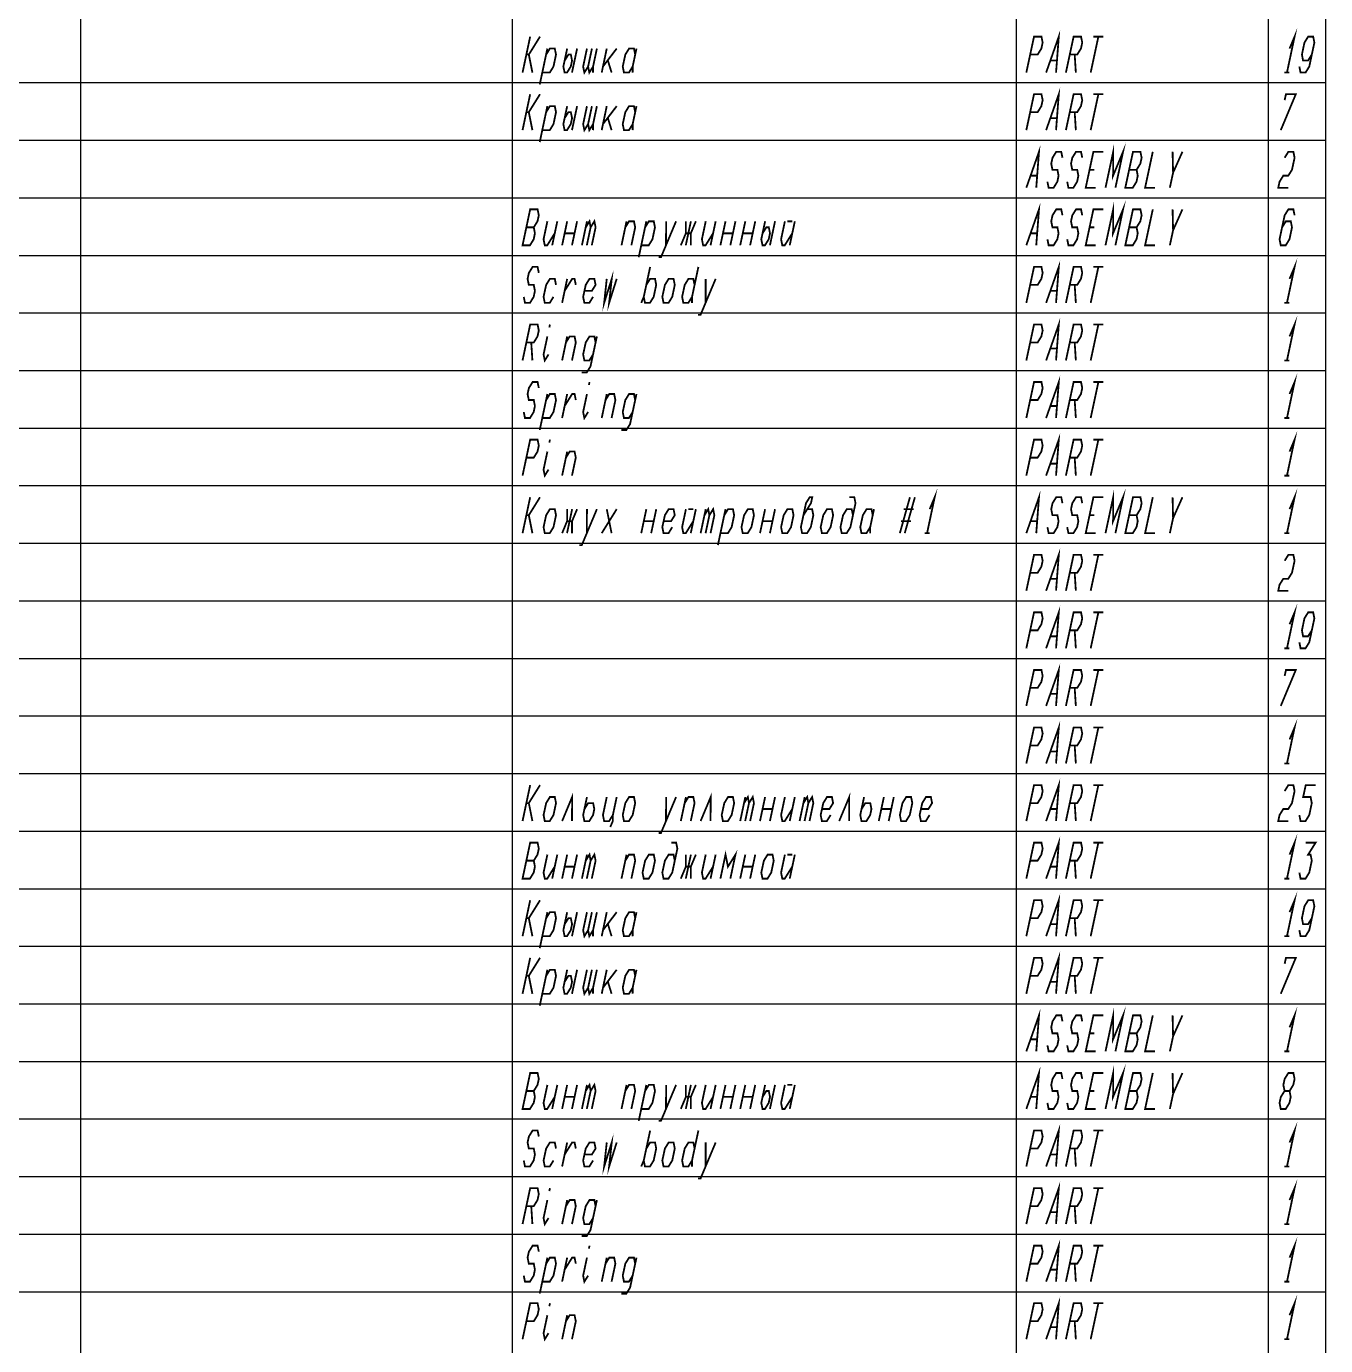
# Model space of a CAD drawing. Header units: millimetres. Extents: x -156 to 206, y -956 to 292.
# Drawn here: x 24.5 to 205, y -195.4 to -12.1 of the extents above; entities that cross this region are included whole.
import ezdxf

# ---------------------------------------------------------------- set-up
doc = ezdxf.new("R2010")
doc.units = ezdxf.units.MM
doc.header["$LTSCALE"] = 19.36
doc.layers.get('0').update_dxf_attribs({"linetype": 'CONTINUOUS'})

msp = doc.modelspace()

# ---------------------------------------------------------------- linework, layer by layer
at = {"color": 7, "linetype": 'CONTINUOUS'}
for p, q in [((92, 292), (92, -956)), ((162, 292), (162, -956)), ((197, 292), (197, -956)), ((205, 292), (205, -956)), ((32, 268), (32, -956)), ((205, -20), (-156, -20)), ((205, -28), (-156, -28)), ((205, -36), (-156, -36)), ((205, -44), (-156, -44)), ((205, -52), (-156, -52)), ((205, -60), (-156, -60)), ((205, -68), (-156, -68)), ((205, -76), (-156, -76)), ((205, -84), (-156, -84)), ((205, -92), (-156, -92)), ((205, -100), (-156, -100)), ((205, -108), (-156, -108)), ((205, -116), (-156, -116)), ((205, -124), (-156, -124)), ((205, -132), (-156, -132)), ((205, -140), (-156, -140)), ((205, -148), (-156, -148)), ((205, -156), (-156, -156)), ((205, -164), (-156, -164)), ((205, -172), (-156, -172)), ((205, -180), (-156, -180)), ((205, -188), (-156, -188))]:
    msp.add_line(p, q, dxfattribs=at)
at = {"color": 2, "linetype": 'CONTINUOUS', "const_width": 0.25}
for points in [[(166.17, -18.56), (167.93, -13.56), (167.55, -18.56)], [(199.99, -15.22), (200.69, -13.56), (199.63, -18.56)], [(93.43, -18.56), (94.49, -13.56)], [(93.96, -16.06), (94.3, -16.06), (95.86, -13.56)], [(163.42, -18.56), (164.49, -13.56), (165.52, -13.56), (165.69, -14.39), (165.51, -15.22), (164.99, -16.06), (163.96, -16.06)], [(168.92, -18.56), (169.99, -13.56), (171.02, -13.56), (171.19, -14.39), (171.01, -15.22), (170.49, -16.06), (169.46, -16.06)], [(173.43, -13.56), (172.36, -18.56)], [(172.74, -13.56), (174.11, -13.56)], [(201.35, -17.72), (201.52, -18.56), (202.21, -18.56), (202.73, -17.72), (203.44, -14.39), (203.27, -13.56), (202.58, -13.56), (202.06, -14.39), (201.71, -16.06), (201.87, -16.89), (202.56, -16.89), (203.08, -16.06)], [(94.8, -18.56), (94.3, -16.06)], [(95.82, -20.22), (96.88, -15.22)], [(96.18, -18.56), (97.21, -18.56), (97.73, -17.72), (98.08, -16.06), (97.91, -15.22), (97.23, -15.22), (96.71, -16.06)], [(99.63, -15.22), (99.1, -17.72), (99.27, -18.56), (99.61, -18.56), (100.13, -17.72), (100.31, -16.89), (100.14, -16.06), (99.8, -16.06), (99.28, -16.89)], [(101.01, -15.22), (100.3, -18.56)], [(102.38, -15.22), (101.85, -17.72), (102.02, -18.56), (102.54, -17.72), (102.71, -18.56), (103.23, -17.72), (103.76, -15.22)], [(103.07, -15.22), (102.54, -17.72)], [(105.13, -15.22), (104.43, -18.56)], [(104.6, -17.72), (106.51, -15.22)], [(109.08, -16.06), (108.91, -15.22), (108.23, -15.22), (107.71, -16.06), (107.35, -17.72), (107.52, -18.56), (108.21, -18.56), (108.73, -17.72)], [(109.26, -15.22), (108.73, -17.72), (108.72, -18.56)], [(170.14, -16.06), (170.3, -18.56)], [(103.23, -17.72), (103.22, -18.56)], [(105.29, -16.89), (105.8, -18.56)], [(166.87, -16.89), (167.56, -16.89)], [(199.28, -18.56), (199.97, -18.56)], [(93.43, -26.56), (94.49, -21.56)], [(93.96, -24.06), (94.3, -24.06), (95.86, -21.56)], [(163.42, -26.56), (164.49, -21.56), (165.52, -21.56), (165.69, -22.39), (165.51, -23.22), (164.99, -24.06), (163.96, -24.06)], [(166.17, -26.56), (167.93, -21.56), (167.55, -26.56)], [(168.92, -26.56), (169.99, -21.56), (171.02, -21.56), (171.19, -22.39), (171.01, -23.22), (170.49, -24.06), (169.46, -24.06)], [(173.43, -21.56), (172.36, -26.56)], [(172.74, -21.56), (174.11, -21.56)], [(198.77, -26.56), (200.86, -21.56), (199.49, -21.56), (199.31, -22.39)], [(95.82, -28.22), (96.88, -23.22)], [(96.18, -26.56), (97.21, -26.56), (97.73, -25.72), (98.08, -24.06), (97.91, -23.22), (97.23, -23.22), (96.71, -24.06)], [(99.63, -23.22), (99.1, -25.72), (99.27, -26.56), (99.61, -26.56), (100.13, -25.72), (100.31, -24.89), (100.14, -24.06), (99.8, -24.06), (99.28, -24.89)], [(101.01, -23.22), (100.3, -26.56)], [(102.38, -23.22), (101.85, -25.72), (102.02, -26.56), (102.54, -25.72), (102.71, -26.56), (103.23, -25.72), (103.76, -23.22)], [(103.07, -23.22), (102.54, -25.72)], [(105.13, -23.22), (104.43, -26.56)], [(104.6, -25.72), (106.51, -23.22)], [(109.08, -24.06), (108.91, -23.22), (108.23, -23.22), (107.71, -24.06), (107.35, -25.72), (107.52, -26.56), (108.21, -26.56), (108.73, -25.72)], [(109.26, -23.22), (108.73, -25.72), (108.72, -26.56)], [(94.8, -26.56), (94.3, -24.06)], [(103.23, -25.72), (103.22, -26.56)], [(105.29, -24.89), (105.8, -26.56)], [(166.87, -24.89), (167.56, -24.89)], [(170.14, -24.06), (170.3, -26.56)], [(163.42, -34.56), (165.18, -29.56), (164.8, -34.56)], [(174.42, -34.56), (175.49, -29.56), (175.47, -32.89), (176.86, -29.56), (175.8, -34.56)], [(166.35, -33.72), (166.52, -34.56), (167.21, -34.56), (167.73, -33.72), (167.9, -32.89), (167.74, -32.06), (167.05, -32.06), (166.88, -31.22), (167.06, -30.39), (167.58, -29.56), (168.27, -29.56), (168.44, -30.39)], [(169.1, -33.72), (169.27, -34.56), (169.96, -34.56), (170.48, -33.72), (170.65, -32.89), (170.49, -32.06), (169.8, -32.06), (169.63, -31.22), (169.81, -30.39), (170.33, -29.56), (171.02, -29.56), (171.19, -30.39)], [(174.11, -29.56), (172.74, -29.56), (171.67, -34.56), (173.05, -34.56)], [(177.17, -34.56), (178.21, -34.56), (178.73, -33.72), (178.9, -32.89), (178.74, -32.06), (179.26, -31.22), (179.44, -30.39), (179.27, -29.56), (178.24, -29.56), (177.17, -34.56)], [(180.99, -29.56), (179.92, -34.56), (181.3, -34.56)], [(183.74, -29.56), (183.81, -32.47), (185.11, -29.56)], [(199.31, -30.39), (199.83, -29.56), (200.52, -29.56), (200.69, -30.39), (200.33, -32.06), (199.81, -32.89), (199.12, -32.89), (198.6, -33.72), (198.42, -34.56), (199.8, -34.56)], [(164.12, -32.89), (164.81, -32.89)], [(172.21, -32.06), (172.89, -32.06)], [(177.71, -32.06), (178.74, -32.06)], [(183.81, -32.47), (183.36, -34.56)], [(163.42, -42.56), (165.18, -37.56), (164.8, -42.56)], [(174.42, -42.56), (175.49, -37.56), (175.47, -40.89), (176.86, -37.56), (175.8, -42.56)], [(93.43, -42.56), (94.46, -42.56), (94.98, -41.72), (95.15, -40.89), (94.99, -40.06), (95.51, -39.22), (95.69, -38.39), (95.52, -37.56), (94.49, -37.56), (93.43, -42.56)], [(166.35, -41.72), (166.52, -42.56), (167.21, -42.56), (167.73, -41.72), (167.9, -40.89), (167.74, -40.06), (167.05, -40.06), (166.88, -39.22), (167.06, -38.39), (167.58, -37.56), (168.27, -37.56), (168.44, -38.39)], [(169.1, -41.72), (169.27, -42.56), (169.96, -42.56), (170.48, -41.72), (170.65, -40.89), (170.49, -40.06), (169.8, -40.06), (169.63, -39.22), (169.81, -38.39), (170.33, -37.56), (171.02, -37.56), (171.19, -38.39)], [(174.11, -37.56), (172.74, -37.56), (171.67, -42.56), (173.05, -42.56)], [(177.17, -42.56), (178.21, -42.56), (178.73, -41.72), (178.9, -40.89), (178.74, -40.06), (179.26, -39.22), (179.44, -38.39), (179.27, -37.56), (178.24, -37.56), (177.17, -42.56)], [(180.99, -37.56), (179.92, -42.56), (181.3, -42.56)], [(183.74, -37.56), (183.81, -40.47), (185.11, -37.56)], [(200.69, -38.39), (200.52, -37.56), (199.83, -37.56), (199.31, -38.39), (198.6, -41.72), (198.77, -42.56), (199.46, -42.56), (199.98, -41.72), (200.33, -40.06), (200.16, -39.22), (199.48, -39.22), (198.96, -40.06)], [(93.96, -40.06), (94.99, -40.06)], [(96.88, -39.22), (96.35, -41.72), (96.52, -42.56), (96.86, -42.56), (97.9, -40.89)], [(98.26, -39.22), (97.55, -42.56)], [(98.93, -42.56), (99.63, -39.22)], [(101.01, -39.22), (100.3, -42.56)], [(101.68, -42.56), (102.38, -39.22)], [(102.21, -40.06), (102.73, -39.22), (102.89, -40.06), (102.36, -42.56)], [(102.89, -40.06), (103.41, -39.22), (103.58, -40.06), (103.05, -42.56)], [(107.18, -42.56), (107.88, -39.22)], [(107.71, -40.06), (108.23, -39.22), (108.91, -39.22), (109.08, -40.06), (108.55, -42.56)], [(109.57, -44.22), (110.63, -39.22)], [(109.92, -42.56), (110.96, -42.56), (111.48, -41.72), (111.83, -40.06), (111.66, -39.22), (110.98, -39.22), (110.46, -40.06)], [(112.32, -44.22), (112.66, -44.22), (114.76, -39.22)], [(113.38, -39.22), (113.36, -42.56)], [(115.42, -42.56), (116.12, -40.89), (116.13, -39.22)], [(116.82, -39.22), (116.11, -42.56)], [(117.51, -39.22), (116.81, -40.89), (116.8, -42.56)], [(118.88, -39.22), (118.35, -41.72), (118.52, -42.56), (118.86, -42.56), (119.9, -40.89)], [(120.26, -39.22), (119.55, -42.56)], [(120.92, -42.56), (121.63, -39.22)], [(123.01, -39.22), (122.3, -42.56)], [(123.67, -42.56), (124.38, -39.22)], [(125.76, -39.22), (125.05, -42.56)], [(127.13, -39.22), (126.6, -41.72), (126.77, -42.56), (127.11, -42.56), (127.63, -41.72), (127.81, -40.89), (127.64, -40.06), (127.3, -40.06), (126.78, -40.89)], [(128.51, -39.22), (127.8, -42.56)], [(129.88, -39.22), (129.35, -41.72), (129.52, -42.56), (129.86, -42.56), (130.9, -40.89)], [(130.23, -39.22), (130.91, -39.22)], [(131.26, -39.22), (130.55, -42.56)], [(172.21, -40.06), (172.89, -40.06)], [(177.71, -40.06), (178.74, -40.06)], [(99.28, -40.89), (100.65, -40.89)], [(116.12, -40.89), (116.81, -40.89)], [(121.28, -40.89), (122.65, -40.89)], [(124.03, -40.89), (125.4, -40.89)], [(164.12, -40.89), (164.81, -40.89)], [(183.81, -40.47), (183.36, -42.56)], [(93.6, -49.72), (93.77, -50.56), (94.46, -50.56), (94.98, -49.72), (95.15, -48.89), (94.99, -48.06), (94.3, -48.06), (94.13, -47.22), (94.31, -46.39), (94.83, -45.56), (95.52, -45.56), (95.69, -46.39)], [(109.92, -50.56), (110.27, -49.72), (111.16, -45.56)], [(117.86, -45.56), (116.98, -49.72), (116.97, -50.56)], [(163.42, -50.56), (164.49, -45.56), (165.52, -45.56), (165.69, -46.39), (165.51, -47.22), (164.99, -48.06), (163.96, -48.06)], [(166.17, -50.56), (167.93, -45.56), (167.55, -50.56)], [(168.92, -50.56), (169.99, -45.56), (171.02, -45.56), (171.19, -46.39), (171.01, -47.22), (170.49, -48.06), (169.46, -48.06)], [(173.43, -45.56), (172.36, -50.56)], [(172.74, -45.56), (174.11, -45.56)], [(199.99, -47.22), (200.69, -45.56), (199.63, -50.56)], [(98.08, -48.06), (97.91, -47.22), (97.23, -47.22), (96.71, -48.06), (96.35, -49.72), (96.52, -50.56), (97.21, -50.56), (97.73, -49.72)], [(98.93, -50.56), (99.63, -47.22)], [(99.28, -48.89), (100.32, -47.22), (100.66, -47.22), (100.83, -48.06)], [(102.03, -48.89), (103.06, -48.89), (103.58, -48.06), (103.41, -47.22), (102.73, -47.22), (102.21, -48.06), (101.85, -49.72), (102.02, -50.56), (102.71, -50.56), (103.23, -49.72)], [(105.13, -47.22), (104.77, -50.56), (105.82, -47.22), (105.46, -50.56), (106.51, -47.22)], [(110.27, -49.72), (110.44, -50.56), (111.13, -50.56), (111.65, -49.72), (112, -48.06), (111.84, -47.22), (111.15, -47.22), (110.63, -48.06)], [(112.85, -49.72), (113.02, -50.56), (113.71, -50.56), (114.23, -49.72), (114.58, -48.06), (114.41, -47.22), (113.73, -47.22), (113.21, -48.06), (112.85, -49.72)], [(117.33, -48.06), (117.16, -47.22), (116.48, -47.22), (115.96, -48.06), (115.6, -49.72), (115.77, -50.56), (116.46, -50.56), (116.98, -49.72)], [(117.82, -52.22), (118.16, -52.22), (120.26, -47.22)], [(118.88, -47.22), (118.86, -50.56)], [(166.87, -48.89), (167.56, -48.89)], [(170.14, -48.06), (170.3, -50.56)], [(199.28, -50.56), (199.97, -50.56)], [(166.17, -58.56), (167.93, -53.56), (167.55, -58.56)], [(199.99, -55.22), (200.69, -53.56), (199.63, -58.56)], [(93.43, -58.56), (94.49, -53.56), (95.52, -53.56), (95.69, -54.39), (95.51, -55.22), (94.99, -56.06), (93.96, -56.06)], [(97.24, -53.56), (97.15, -53.97)], [(163.42, -58.56), (164.49, -53.56), (165.52, -53.56), (165.69, -54.39), (165.51, -55.22), (164.99, -56.06), (163.96, -56.06)], [(168.92, -58.56), (169.99, -53.56), (171.02, -53.56), (171.19, -54.39), (171.01, -55.22), (170.49, -56.06), (169.46, -56.06)], [(173.43, -53.56), (172.36, -58.56)], [(172.74, -53.56), (174.11, -53.56)], [(94.64, -56.06), (94.8, -58.56)], [(96.88, -55.22), (96.35, -57.72), (96.52, -58.56), (97.04, -57.72)], [(98.93, -58.56), (99.63, -55.22)], [(99.46, -56.06), (99.98, -55.22), (100.66, -55.22), (100.83, -56.06), (100.3, -58.56)], [(103.76, -55.22), (102.87, -59.39), (102.35, -60.22), (101.66, -60.22)], [(103.58, -56.06), (103.41, -55.22), (102.73, -55.22), (102.21, -56.06), (101.85, -57.72), (102.02, -58.56), (102.71, -58.56), (103.23, -57.72)], [(166.87, -56.89), (167.56, -56.89)], [(170.14, -56.06), (170.3, -58.56)], [(199.28, -58.56), (199.97, -58.56)], [(199.99, -63.22), (200.69, -61.56), (199.63, -66.56)], [(93.6, -65.72), (93.77, -66.56), (94.46, -66.56), (94.98, -65.72), (95.15, -64.89), (94.99, -64.06), (94.3, -64.06), (94.13, -63.22), (94.31, -62.39), (94.83, -61.56), (95.52, -61.56), (95.69, -62.39)], [(102.74, -61.56), (102.65, -61.97)], [(163.42, -66.56), (164.49, -61.56), (165.52, -61.56), (165.69, -62.39), (165.51, -63.22), (164.99, -64.06), (163.96, -64.06)], [(166.17, -66.56), (167.93, -61.56), (167.55, -66.56)], [(168.92, -66.56), (169.99, -61.56), (171.02, -61.56), (171.19, -62.39), (171.01, -63.22), (170.49, -64.06), (169.46, -64.06)], [(173.43, -61.56), (172.36, -66.56)], [(172.74, -61.56), (174.11, -61.56)], [(95.82, -68.22), (96.88, -63.22)], [(96.18, -66.56), (97.21, -66.56), (97.73, -65.72), (98.08, -64.06), (97.91, -63.22), (97.23, -63.22), (96.71, -64.06)], [(98.93, -66.56), (99.63, -63.22)], [(99.28, -64.89), (100.32, -63.22), (100.66, -63.22), (100.83, -64.06)], [(102.38, -63.22), (101.85, -65.72), (102.02, -66.56), (102.54, -65.72)], [(104.43, -66.56), (105.13, -63.22)], [(104.96, -64.06), (105.48, -63.22), (106.16, -63.22), (106.33, -64.06), (105.8, -66.56)], [(109.26, -63.22), (108.37, -67.39), (107.85, -68.22), (107.16, -68.22)], [(109.08, -64.06), (108.91, -63.22), (108.23, -63.22), (107.71, -64.06), (107.35, -65.72), (107.52, -66.56), (108.21, -66.56), (108.73, -65.72)], [(170.14, -64.06), (170.3, -66.56)], [(166.87, -64.89), (167.56, -64.89)], [(199.28, -66.56), (199.97, -66.56)], [(93.43, -74.56), (94.49, -69.56), (95.52, -69.56), (95.69, -70.39), (95.51, -71.22), (94.99, -72.06), (93.96, -72.06)], [(97.24, -69.56), (97.15, -69.97)], [(163.42, -74.56), (164.49, -69.56), (165.52, -69.56), (165.69, -70.39), (165.51, -71.22), (164.99, -72.06), (163.96, -72.06)], [(166.17, -74.56), (167.93, -69.56), (167.55, -74.56)], [(168.92, -74.56), (169.99, -69.56), (171.02, -69.56), (171.19, -70.39), (171.01, -71.22), (170.49, -72.06), (169.46, -72.06)], [(173.43, -69.56), (172.36, -74.56)], [(172.74, -69.56), (174.11, -69.56)], [(199.99, -71.22), (200.69, -69.56), (199.63, -74.56)], [(96.88, -71.22), (96.35, -73.72), (96.52, -74.56), (97.04, -73.72)], [(98.93, -74.56), (99.63, -71.22)], [(99.46, -72.06), (99.98, -71.22), (100.66, -71.22), (100.83, -72.06), (100.3, -74.56)], [(166.87, -72.89), (167.56, -72.89)], [(170.14, -72.06), (170.3, -74.56)], [(199.28, -74.56), (199.97, -74.56)], [(149.99, -79.22), (150.69, -77.56), (149.63, -82.56)], [(163.42, -82.56), (165.18, -77.56), (164.8, -82.56)], [(174.42, -82.56), (175.49, -77.56), (175.47, -80.89), (176.86, -77.56), (175.8, -82.56)], [(199.99, -79.22), (200.69, -77.56), (199.63, -82.56)], [(93.43, -82.56), (94.49, -77.56)], [(93.96, -80.06), (94.3, -80.06), (95.86, -77.56)], [(132.46, -80.06), (133.5, -78.39), (133.68, -77.56), (133.33, -77.56), (132.81, -78.39), (132.1, -81.72), (132.27, -82.56), (132.96, -82.56), (133.48, -81.72), (133.83, -80.06), (133.66, -79.22), (132.98, -79.22)], [(139.33, -80.06), (139.16, -79.22), (138.48, -79.22), (137.96, -80.06), (137.6, -81.72), (137.77, -82.56), (138.46, -82.56), (138.98, -81.72), (139.69, -78.39), (139.52, -77.56), (138.83, -77.56)], [(145.85, -82.56), (147.25, -77.56)], [(146.53, -82.56), (147.94, -77.56)], [(166.35, -81.72), (166.52, -82.56), (167.21, -82.56), (167.73, -81.72), (167.9, -80.89), (167.74, -80.06), (167.05, -80.06), (166.88, -79.22), (167.06, -78.39), (167.58, -77.56), (168.27, -77.56), (168.44, -78.39)], [(169.1, -81.72), (169.27, -82.56), (169.96, -82.56), (170.48, -81.72), (170.65, -80.89), (170.49, -80.06), (169.8, -80.06), (169.63, -79.22), (169.81, -78.39), (170.33, -77.56), (171.02, -77.56), (171.19, -78.39)], [(174.11, -77.56), (172.74, -77.56), (171.67, -82.56), (173.05, -82.56)], [(177.17, -82.56), (178.21, -82.56), (178.73, -81.72), (178.9, -80.89), (178.74, -80.06), (179.26, -79.22), (179.44, -78.39), (179.27, -77.56), (178.24, -77.56), (177.17, -82.56)], [(180.99, -77.56), (179.92, -82.56), (181.3, -82.56)], [(183.74, -77.56), (183.81, -80.47), (185.11, -77.56)], [(94.8, -82.56), (94.3, -80.06)], [(96.35, -81.72), (96.52, -82.56), (97.21, -82.56), (97.73, -81.72), (98.08, -80.06), (97.91, -79.22), (97.23, -79.22), (96.71, -80.06), (96.35, -81.72)], [(98.93, -82.56), (99.62, -80.89), (99.63, -79.22)], [(100.32, -79.22), (99.61, -82.56)], [(101.01, -79.22), (100.31, -80.89), (100.3, -82.56)], [(101.32, -84.22), (101.66, -84.22), (103.76, -79.22)], [(102.38, -79.22), (102.36, -82.56)], [(104.43, -82.56), (106.51, -79.22)], [(105.13, -79.22), (105.8, -82.56)], [(109.92, -82.56), (110.63, -79.22)], [(112.01, -79.22), (111.3, -82.56)], [(113.03, -80.89), (114.06, -80.89), (114.58, -80.06), (114.41, -79.22), (113.73, -79.22), (113.21, -80.06), (112.85, -81.72), (113.02, -82.56), (113.71, -82.56), (114.23, -81.72)], [(116.13, -79.22), (115.6, -81.72), (115.77, -82.56), (116.11, -82.56), (117.15, -80.89)], [(116.48, -79.22), (117.16, -79.22)], [(117.51, -79.22), (116.8, -82.56)], [(118.17, -82.56), (118.88, -79.22)], [(118.71, -80.06), (119.23, -79.22), (119.39, -80.06), (118.86, -82.56)], [(119.39, -80.06), (119.91, -79.22), (120.08, -80.06), (119.55, -82.56)], [(120.57, -84.22), (121.63, -79.22)], [(120.92, -82.56), (121.96, -82.56), (122.48, -81.72), (122.83, -80.06), (122.66, -79.22), (121.98, -79.22), (121.46, -80.06)], [(123.85, -81.72), (124.02, -82.56), (124.71, -82.56), (125.23, -81.72), (125.58, -80.06), (125.41, -79.22), (124.73, -79.22), (124.21, -80.06), (123.85, -81.72)], [(126.42, -82.56), (127.13, -79.22)], [(128.51, -79.22), (127.8, -82.56)], [(129.35, -81.72), (129.52, -82.56), (130.21, -82.56), (130.73, -81.72), (131.08, -80.06), (130.91, -79.22), (130.23, -79.22), (129.71, -80.06), (129.35, -81.72)], [(134.85, -81.72), (135.02, -82.56), (135.71, -82.56), (136.23, -81.72), (136.58, -80.06), (136.41, -79.22), (135.73, -79.22), (135.21, -80.06), (134.85, -81.72)], [(142.08, -80.06), (141.91, -79.22), (141.23, -79.22), (140.71, -80.06), (140.35, -81.72), (140.52, -82.56), (141.21, -82.56), (141.73, -81.72)], [(142.26, -79.22), (141.73, -81.72), (141.72, -82.56)], [(146.38, -79.22), (147.76, -79.22)], [(172.21, -80.06), (172.89, -80.06)], [(177.71, -80.06), (178.74, -80.06)], [(183.81, -80.47), (183.36, -82.56)], [(99.62, -80.89), (100.31, -80.89)], [(110.28, -80.89), (111.65, -80.89)], [(126.78, -80.89), (128.15, -80.89)], [(146.03, -80.89), (147.4, -80.89)], [(149.28, -82.56), (149.97, -82.56)], [(164.12, -80.89), (164.81, -80.89)], [(199.28, -82.56), (199.97, -82.56)], [(163.42, -90.56), (164.49, -85.56), (165.52, -85.56), (165.69, -86.39), (165.51, -87.22), (164.99, -88.06), (163.96, -88.06)], [(166.17, -90.56), (167.93, -85.56), (167.55, -90.56)], [(168.92, -90.56), (169.99, -85.56), (171.02, -85.56), (171.19, -86.39), (171.01, -87.22), (170.49, -88.06), (169.46, -88.06)], [(173.43, -85.56), (172.36, -90.56)], [(172.74, -85.56), (174.11, -85.56)], [(199.31, -86.39), (199.83, -85.56), (200.52, -85.56), (200.69, -86.39), (200.33, -88.06), (199.81, -88.89), (199.12, -88.89), (198.6, -89.72), (198.42, -90.56), (199.8, -90.56)], [(170.14, -88.06), (170.3, -90.56)], [(166.87, -88.89), (167.56, -88.89)], [(163.42, -98.56), (164.49, -93.56), (165.52, -93.56), (165.69, -94.39), (165.51, -95.22), (164.99, -96.06), (163.96, -96.06)], [(166.17, -98.56), (167.93, -93.56), (167.55, -98.56)], [(168.92, -98.56), (169.99, -93.56), (171.02, -93.56), (171.19, -94.39), (171.01, -95.22), (170.49, -96.06), (169.46, -96.06)], [(173.43, -93.56), (172.36, -98.56)], [(172.74, -93.56), (174.11, -93.56)], [(199.99, -95.22), (200.69, -93.56), (199.63, -98.56)], [(201.35, -97.72), (201.52, -98.56), (202.21, -98.56), (202.73, -97.72), (203.44, -94.39), (203.27, -93.56), (202.58, -93.56), (202.06, -94.39), (201.71, -96.06), (201.87, -96.89), (202.56, -96.89), (203.08, -96.06)], [(166.87, -96.89), (167.56, -96.89)], [(170.14, -96.06), (170.3, -98.56)], [(199.28, -98.56), (199.97, -98.56)], [(166.17, -106.56), (167.93, -101.56), (167.55, -106.56)], [(163.42, -106.56), (164.49, -101.56), (165.52, -101.56), (165.69, -102.39), (165.51, -103.22), (164.99, -104.06), (163.96, -104.06)], [(168.92, -106.56), (169.99, -101.56), (171.02, -101.56), (171.19, -102.39), (171.01, -103.22), (170.49, -104.06), (169.46, -104.06)], [(173.43, -101.56), (172.36, -106.56)], [(172.74, -101.56), (174.11, -101.56)], [(198.77, -106.56), (200.86, -101.56), (199.49, -101.56), (199.31, -102.39)], [(170.14, -104.06), (170.3, -106.56)], [(166.87, -104.89), (167.56, -104.89)], [(163.42, -114.56), (164.49, -109.56), (165.52, -109.56), (165.69, -110.39), (165.51, -111.22), (164.99, -112.06), (163.96, -112.06)], [(166.17, -114.56), (167.93, -109.56), (167.55, -114.56)], [(168.92, -114.56), (169.99, -109.56), (171.02, -109.56), (171.19, -110.39), (171.01, -111.22), (170.49, -112.06), (169.46, -112.06)], [(173.43, -109.56), (172.36, -114.56)], [(172.74, -109.56), (174.11, -109.56)], [(199.99, -111.22), (200.69, -109.56), (199.63, -114.56)], [(166.87, -112.89), (167.56, -112.89)], [(170.14, -112.06), (170.3, -114.56)], [(199.28, -114.56), (199.97, -114.56)], [(166.17, -122.56), (167.93, -117.56), (167.55, -122.56)], [(93.43, -122.56), (94.49, -117.56)], [(93.96, -120.06), (94.3, -120.06), (95.86, -117.56)], [(96.35, -121.72), (96.52, -122.56), (97.21, -122.56), (97.73, -121.72), (98.08, -120.06), (97.91, -119.22), (97.23, -119.22), (96.71, -120.06), (96.35, -121.72)], [(98.93, -122.56), (100.32, -119.22), (100.3, -122.56)], [(102.38, -119.22), (101.85, -121.72), (102.02, -122.56), (102.71, -122.56), (103.23, -121.72), (103.4, -120.89), (103.24, -120.06), (102.55, -120.06), (102.03, -120.89)], [(105.13, -119.22), (104.6, -121.72), (104.77, -122.56), (105.46, -122.56), (105.98, -121.72), (105.97, -122.56), (105.62, -123.39)], [(106.51, -119.22), (105.98, -121.72)], [(107.35, -121.72), (107.52, -122.56), (108.21, -122.56), (108.73, -121.72), (109.08, -120.06), (108.91, -119.22), (108.23, -119.22), (107.71, -120.06), (107.35, -121.72)], [(112.32, -124.22), (112.66, -124.22), (114.76, -119.22)], [(113.38, -119.22), (113.36, -122.56)], [(115.42, -122.56), (116.13, -119.22)], [(115.96, -120.06), (116.48, -119.22), (117.16, -119.22), (117.33, -120.06), (116.8, -122.56)], [(118.17, -122.56), (119.57, -119.22), (119.55, -122.56)], [(121.1, -121.72), (121.27, -122.56), (121.96, -122.56), (122.48, -121.72), (122.83, -120.06), (122.66, -119.22), (121.98, -119.22), (121.46, -120.06), (121.1, -121.72)], [(123.67, -122.56), (124.38, -119.22)], [(124.21, -120.06), (124.73, -119.22), (124.89, -120.06), (124.36, -122.56)], [(124.89, -120.06), (125.41, -119.22), (125.58, -120.06), (125.05, -122.56)], [(126.42, -122.56), (127.13, -119.22)], [(128.51, -119.22), (127.8, -122.56)], [(129.88, -119.22), (129.35, -121.72), (129.52, -122.56), (129.86, -122.56), (130.9, -120.89)], [(131.26, -119.22), (130.55, -122.56)], [(131.92, -122.56), (132.63, -119.22)], [(132.46, -120.06), (132.98, -119.22), (133.14, -120.06), (132.61, -122.56)], [(133.14, -120.06), (133.66, -119.22), (133.83, -120.06), (133.3, -122.56)], [(135.03, -120.89), (136.06, -120.89), (136.58, -120.06), (136.41, -119.22), (135.73, -119.22), (135.21, -120.06), (134.85, -121.72), (135.02, -122.56), (135.71, -122.56), (136.23, -121.72)], [(137.42, -122.56), (138.82, -119.22), (138.8, -122.56)], [(140.88, -119.22), (140.35, -121.72), (140.52, -122.56), (141.21, -122.56), (141.73, -121.72), (141.9, -120.89), (141.74, -120.06), (141.05, -120.06), (140.53, -120.89)], [(142.92, -122.56), (143.63, -119.22)], [(145.01, -119.22), (144.3, -122.56)], [(145.85, -121.72), (146.02, -122.56), (146.71, -122.56), (147.23, -121.72), (147.58, -120.06), (147.41, -119.22), (146.73, -119.22), (146.21, -120.06), (145.85, -121.72)], [(148.78, -120.89), (149.81, -120.89), (150.33, -120.06), (150.16, -119.22), (149.48, -119.22), (148.96, -120.06), (148.6, -121.72), (148.77, -122.56), (149.46, -122.56), (149.98, -121.72)], [(163.42, -122.56), (164.49, -117.56), (165.52, -117.56), (165.69, -118.39), (165.51, -119.22), (164.99, -120.06), (163.96, -120.06)], [(168.92, -122.56), (169.99, -117.56), (171.02, -117.56), (171.19, -118.39), (171.01, -119.22), (170.49, -120.06), (169.46, -120.06)], [(173.43, -117.56), (172.36, -122.56)], [(172.74, -117.56), (174.11, -117.56)], [(199.31, -118.39), (199.83, -117.56), (200.52, -117.56), (200.69, -118.39), (200.33, -120.06), (199.81, -120.89), (199.12, -120.89), (198.6, -121.72), (198.42, -122.56), (199.8, -122.56)], [(201.35, -121.72), (201.52, -122.56), (202.21, -122.56), (202.73, -121.72), (203.08, -120.06), (202.91, -119.22), (201.88, -119.22), (202.24, -117.56), (203.61, -117.56)], [(94.8, -122.56), (94.3, -120.06)], [(126.78, -120.89), (128.15, -120.89)], [(143.28, -120.89), (144.65, -120.89)], [(166.87, -120.89), (167.56, -120.89)], [(170.14, -120.06), (170.3, -122.56)], [(166.17, -130.56), (167.93, -125.56), (167.55, -130.56)], [(199.99, -127.22), (200.69, -125.56), (199.63, -130.56)], [(93.43, -130.56), (94.46, -130.56), (94.98, -129.72), (95.15, -128.89), (94.99, -128.06), (95.51, -127.22), (95.69, -126.39), (95.52, -125.56), (94.49, -125.56), (93.43, -130.56)], [(114.58, -128.06), (114.41, -127.22), (113.73, -127.22), (113.21, -128.06), (112.85, -129.72), (113.02, -130.56), (113.71, -130.56), (114.23, -129.72), (114.94, -126.39), (114.77, -125.56), (114.08, -125.56)], [(163.42, -130.56), (164.49, -125.56), (165.52, -125.56), (165.69, -126.39), (165.51, -127.22), (164.99, -128.06), (163.96, -128.06)], [(168.92, -130.56), (169.99, -125.56), (171.02, -125.56), (171.19, -126.39), (171.01, -127.22), (170.49, -128.06), (169.46, -128.06)], [(173.43, -125.56), (172.36, -130.56)], [(172.74, -125.56), (174.11, -125.56)], [(202.24, -125.56), (203.61, -125.56), (202.57, -127.22), (202.91, -127.22), (203.08, -128.06), (202.73, -129.72), (202.21, -130.56), (201.52, -130.56), (201.35, -129.72)], [(93.96, -128.06), (94.99, -128.06)], [(96.88, -127.22), (96.35, -129.72), (96.52, -130.56), (96.86, -130.56), (97.9, -128.89)], [(98.26, -127.22), (97.55, -130.56)], [(98.93, -130.56), (99.63, -127.22)], [(101.01, -127.22), (100.3, -130.56)], [(101.68, -130.56), (102.38, -127.22)], [(102.21, -128.06), (102.73, -127.22), (102.89, -128.06), (102.36, -130.56)], [(102.89, -128.06), (103.41, -127.22), (103.58, -128.06), (103.05, -130.56)], [(107.18, -130.56), (107.88, -127.22)], [(107.71, -128.06), (108.23, -127.22), (108.91, -127.22), (109.08, -128.06), (108.55, -130.56)], [(110.1, -129.72), (110.27, -130.56), (110.96, -130.56), (111.48, -129.72), (111.83, -128.06), (111.66, -127.22), (110.98, -127.22), (110.46, -128.06), (110.1, -129.72)], [(115.42, -130.56), (116.12, -128.89), (116.13, -127.22)], [(116.82, -127.22), (116.11, -130.56)], [(117.51, -127.22), (116.81, -128.89), (116.8, -130.56)], [(118.88, -127.22), (118.35, -129.72), (118.52, -130.56), (118.86, -130.56), (119.9, -128.89)], [(120.26, -127.22), (119.55, -130.56)], [(120.92, -130.56), (121.63, -127.22), (121.97, -128.89), (123.01, -127.22), (122.3, -130.56)], [(123.67, -130.56), (124.38, -127.22)], [(125.76, -127.22), (125.05, -130.56)], [(126.6, -129.72), (126.77, -130.56), (127.46, -130.56), (127.98, -129.72), (128.33, -128.06), (128.16, -127.22), (127.48, -127.22), (126.96, -128.06), (126.6, -129.72)], [(129.88, -127.22), (129.35, -129.72), (129.52, -130.56), (129.86, -130.56), (130.9, -128.89)], [(130.23, -127.22), (130.91, -127.22)], [(131.26, -127.22), (130.55, -130.56)], [(170.14, -128.06), (170.3, -130.56)], [(99.28, -128.89), (100.65, -128.89)], [(116.12, -128.89), (116.81, -128.89)], [(124.03, -128.89), (125.4, -128.89)], [(166.87, -128.89), (167.56, -128.89)], [(199.28, -130.56), (199.97, -130.56)], [(93.43, -138.56), (94.49, -133.56)], [(93.96, -136.06), (94.3, -136.06), (95.86, -133.56)], [(163.42, -138.56), (164.49, -133.56), (165.52, -133.56), (165.69, -134.39), (165.51, -135.22), (164.99, -136.06), (163.96, -136.06)], [(166.17, -138.56), (167.93, -133.56), (167.55, -138.56)], [(168.92, -138.56), (169.99, -133.56), (171.02, -133.56), (171.19, -134.39), (171.01, -135.22), (170.49, -136.06), (169.46, -136.06)], [(173.43, -133.56), (172.36, -138.56)], [(172.74, -133.56), (174.11, -133.56)], [(199.99, -135.22), (200.69, -133.56), (199.63, -138.56)], [(201.35, -137.72), (201.52, -138.56), (202.21, -138.56), (202.73, -137.72), (203.44, -134.39), (203.27, -133.56), (202.58, -133.56), (202.06, -134.39), (201.71, -136.06), (201.87, -136.89), (202.56, -136.89), (203.08, -136.06)], [(95.82, -140.22), (96.88, -135.22)], [(96.18, -138.56), (97.21, -138.56), (97.73, -137.72), (98.08, -136.06), (97.91, -135.22), (97.23, -135.22), (96.71, -136.06)], [(99.63, -135.22), (99.1, -137.72), (99.27, -138.56), (99.61, -138.56), (100.13, -137.72), (100.31, -136.89), (100.14, -136.06), (99.8, -136.06), (99.28, -136.89)], [(101.01, -135.22), (100.3, -138.56)], [(102.38, -135.22), (101.85, -137.72), (102.02, -138.56), (102.54, -137.72), (102.71, -138.56), (103.23, -137.72), (103.76, -135.22)], [(103.07, -135.22), (102.54, -137.72)], [(105.13, -135.22), (104.43, -138.56)], [(104.6, -137.72), (106.51, -135.22)], [(109.08, -136.06), (108.91, -135.22), (108.23, -135.22), (107.71, -136.06), (107.35, -137.72), (107.52, -138.56), (108.21, -138.56), (108.73, -137.72)], [(109.26, -135.22), (108.73, -137.72), (108.72, -138.56)], [(94.8, -138.56), (94.3, -136.06)], [(105.29, -136.89), (105.8, -138.56)], [(166.87, -136.89), (167.56, -136.89)], [(170.14, -136.06), (170.3, -138.56)], [(103.23, -137.72), (103.22, -138.56)], [(199.28, -138.56), (199.97, -138.56)], [(166.17, -146.56), (167.93, -141.56), (167.55, -146.56)], [(93.43, -146.56), (94.49, -141.56)], [(93.96, -144.06), (94.3, -144.06), (95.86, -141.56)], [(163.42, -146.56), (164.49, -141.56), (165.52, -141.56), (165.69, -142.39), (165.51, -143.22), (164.99, -144.06), (163.96, -144.06)], [(168.92, -146.56), (169.99, -141.56), (171.02, -141.56), (171.19, -142.39), (171.01, -143.22), (170.49, -144.06), (169.46, -144.06)], [(173.43, -141.56), (172.36, -146.56)], [(172.74, -141.56), (174.11, -141.56)], [(198.77, -146.56), (200.86, -141.56), (199.49, -141.56), (199.31, -142.39)], [(94.8, -146.56), (94.3, -144.06)], [(95.82, -148.22), (96.88, -143.22)], [(96.18, -146.56), (97.21, -146.56), (97.73, -145.72), (98.08, -144.06), (97.91, -143.22), (97.23, -143.22), (96.71, -144.06)], [(99.63, -143.22), (99.1, -145.72), (99.27, -146.56), (99.61, -146.56), (100.13, -145.72), (100.31, -144.89), (100.14, -144.06), (99.8, -144.06), (99.28, -144.89)], [(101.01, -143.22), (100.3, -146.56)], [(102.38, -143.22), (101.85, -145.72), (102.02, -146.56), (102.54, -145.72), (102.71, -146.56), (103.23, -145.72), (103.76, -143.22)], [(103.07, -143.22), (102.54, -145.72)], [(105.13, -143.22), (104.43, -146.56)], [(104.6, -145.72), (106.51, -143.22)], [(105.29, -144.89), (105.8, -146.56)], [(109.08, -144.06), (108.91, -143.22), (108.23, -143.22), (107.71, -144.06), (107.35, -145.72), (107.52, -146.56), (108.21, -146.56), (108.73, -145.72)], [(109.26, -143.22), (108.73, -145.72), (108.72, -146.56)], [(166.87, -144.89), (167.56, -144.89)], [(170.14, -144.06), (170.3, -146.56)], [(103.23, -145.72), (103.22, -146.56)], [(174.42, -154.56), (175.49, -149.56), (175.47, -152.89), (176.86, -149.56), (175.8, -154.56)], [(199.99, -151.22), (200.69, -149.56), (199.63, -154.56)], [(163.42, -154.56), (165.18, -149.56), (164.8, -154.56)], [(166.35, -153.72), (166.52, -154.56), (167.21, -154.56), (167.73, -153.72), (167.9, -152.89), (167.74, -152.06), (167.05, -152.06), (166.88, -151.22), (167.06, -150.39), (167.58, -149.56), (168.27, -149.56), (168.44, -150.39)], [(169.1, -153.72), (169.27, -154.56), (169.96, -154.56), (170.48, -153.72), (170.65, -152.89), (170.49, -152.06), (169.8, -152.06), (169.63, -151.22), (169.81, -150.39), (170.33, -149.56), (171.02, -149.56), (171.19, -150.39)], [(174.11, -149.56), (172.74, -149.56), (171.67, -154.56), (173.05, -154.56)], [(177.17, -154.56), (178.21, -154.56), (178.73, -153.72), (178.9, -152.89), (178.74, -152.06), (179.26, -151.22), (179.44, -150.39), (179.27, -149.56), (178.24, -149.56), (177.17, -154.56)], [(180.99, -149.56), (179.92, -154.56), (181.3, -154.56)], [(183.74, -149.56), (183.81, -152.47), (185.11, -149.56)], [(172.21, -152.06), (172.89, -152.06)], [(177.71, -152.06), (178.74, -152.06)], [(164.12, -152.89), (164.81, -152.89)], [(183.81, -152.47), (183.36, -154.56)], [(199.28, -154.56), (199.97, -154.56)], [(93.43, -162.56), (94.46, -162.56), (94.98, -161.72), (95.15, -160.89), (94.99, -160.06), (95.51, -159.22), (95.69, -158.39), (95.52, -157.56), (94.49, -157.56), (93.43, -162.56)], [(163.42, -162.56), (165.18, -157.56), (164.8, -162.56)], [(166.35, -161.72), (166.52, -162.56), (167.21, -162.56), (167.73, -161.72), (167.9, -160.89), (167.74, -160.06), (167.05, -160.06), (166.88, -159.22), (167.06, -158.39), (167.58, -157.56), (168.27, -157.56), (168.44, -158.39)], [(169.1, -161.72), (169.27, -162.56), (169.96, -162.56), (170.48, -161.72), (170.65, -160.89), (170.49, -160.06), (169.8, -160.06), (169.63, -159.22), (169.81, -158.39), (170.33, -157.56), (171.02, -157.56), (171.19, -158.39)], [(174.11, -157.56), (172.74, -157.56), (171.67, -162.56), (173.05, -162.56)], [(174.42, -162.56), (175.49, -157.56), (175.47, -160.89), (176.86, -157.56), (175.8, -162.56)], [(177.17, -162.56), (178.21, -162.56), (178.73, -161.72), (178.9, -160.89), (178.74, -160.06), (179.26, -159.22), (179.44, -158.39), (179.27, -157.56), (178.24, -157.56), (177.17, -162.56)], [(180.99, -157.56), (179.92, -162.56), (181.3, -162.56)], [(183.74, -157.56), (183.81, -160.47), (185.11, -157.56)], [(199.99, -160.06), (200.51, -159.22), (200.69, -158.39), (200.52, -157.56), (199.83, -157.56), (199.31, -158.39), (199.13, -159.22), (199.3, -160.06)], [(96.88, -159.22), (96.35, -161.72), (96.52, -162.56), (96.86, -162.56), (97.9, -160.89)], [(98.26, -159.22), (97.55, -162.56)], [(98.93, -162.56), (99.63, -159.22)], [(101.01, -159.22), (100.3, -162.56)], [(101.68, -162.56), (102.38, -159.22)], [(102.21, -160.06), (102.73, -159.22), (102.89, -160.06), (102.36, -162.56)], [(102.89, -160.06), (103.41, -159.22), (103.58, -160.06), (103.05, -162.56)], [(107.18, -162.56), (107.88, -159.22)], [(107.71, -160.06), (108.23, -159.22), (108.91, -159.22), (109.08, -160.06), (108.55, -162.56)], [(109.57, -164.22), (110.63, -159.22)], [(109.92, -162.56), (110.96, -162.56), (111.48, -161.72), (111.83, -160.06), (111.66, -159.22), (110.98, -159.22), (110.46, -160.06)], [(112.32, -164.22), (112.66, -164.22), (114.76, -159.22)], [(113.38, -159.22), (113.36, -162.56)], [(115.42, -162.56), (116.12, -160.89), (116.13, -159.22)], [(116.82, -159.22), (116.11, -162.56)], [(117.51, -159.22), (116.81, -160.89), (116.8, -162.56)], [(118.88, -159.22), (118.35, -161.72), (118.52, -162.56), (118.86, -162.56), (119.9, -160.89)], [(120.26, -159.22), (119.55, -162.56)], [(120.92, -162.56), (121.63, -159.22)], [(123.01, -159.22), (122.3, -162.56)], [(123.67, -162.56), (124.38, -159.22)], [(125.76, -159.22), (125.05, -162.56)], [(127.13, -159.22), (126.6, -161.72), (126.77, -162.56), (127.11, -162.56), (127.63, -161.72), (127.81, -160.89), (127.64, -160.06), (127.3, -160.06), (126.78, -160.89)], [(128.51, -159.22), (127.8, -162.56)], [(129.88, -159.22), (129.35, -161.72), (129.52, -162.56), (129.86, -162.56), (130.9, -160.89)], [(130.23, -159.22), (130.91, -159.22)], [(131.26, -159.22), (130.55, -162.56)], [(93.96, -160.06), (94.99, -160.06)], [(99.28, -160.89), (100.65, -160.89)], [(116.12, -160.89), (116.81, -160.89)], [(121.28, -160.89), (122.65, -160.89)], [(124.03, -160.89), (125.4, -160.89)], [(164.12, -160.89), (164.81, -160.89)], [(172.21, -160.06), (172.89, -160.06)], [(177.71, -160.06), (178.74, -160.06)], [(183.81, -160.47), (183.36, -162.56)], [(198.77, -162.56), (199.46, -162.56), (199.98, -161.72), (200.15, -160.89), (199.99, -160.06), (199.3, -160.06), (198.78, -160.89), (198.6, -161.72), (198.77, -162.56)], [(166.17, -170.56), (167.93, -165.56), (167.55, -170.56)], [(199.99, -167.22), (200.69, -165.56), (199.63, -170.56)], [(93.6, -169.72), (93.77, -170.56), (94.46, -170.56), (94.98, -169.72), (95.15, -168.89), (94.99, -168.06), (94.3, -168.06), (94.13, -167.22), (94.31, -166.39), (94.83, -165.56), (95.52, -165.56), (95.69, -166.39)], [(105.13, -167.22), (104.77, -170.56), (105.82, -167.22), (105.46, -170.56), (106.51, -167.22)], [(109.92, -170.56), (110.27, -169.72), (111.16, -165.56)], [(117.86, -165.56), (116.98, -169.72), (116.97, -170.56)], [(163.42, -170.56), (164.49, -165.56), (165.52, -165.56), (165.69, -166.39), (165.51, -167.22), (164.99, -168.06), (163.96, -168.06)], [(168.92, -170.56), (169.99, -165.56), (171.02, -165.56), (171.19, -166.39), (171.01, -167.22), (170.49, -168.06), (169.46, -168.06)], [(173.43, -165.56), (172.36, -170.56)], [(172.74, -165.56), (174.11, -165.56)], [(98.08, -168.06), (97.91, -167.22), (97.23, -167.22), (96.71, -168.06), (96.35, -169.72), (96.52, -170.56), (97.21, -170.56), (97.73, -169.72)], [(98.93, -170.56), (99.63, -167.22)], [(99.28, -168.89), (100.32, -167.22), (100.66, -167.22), (100.83, -168.06)], [(102.03, -168.89), (103.06, -168.89), (103.58, -168.06), (103.41, -167.22), (102.73, -167.22), (102.21, -168.06), (101.85, -169.72), (102.02, -170.56), (102.71, -170.56), (103.23, -169.72)], [(110.27, -169.72), (110.44, -170.56), (111.13, -170.56), (111.65, -169.72), (112, -168.06), (111.84, -167.22), (111.15, -167.22), (110.63, -168.06)], [(112.85, -169.72), (113.02, -170.56), (113.71, -170.56), (114.23, -169.72), (114.58, -168.06), (114.41, -167.22), (113.73, -167.22), (113.21, -168.06), (112.85, -169.72)], [(117.33, -168.06), (117.16, -167.22), (116.48, -167.22), (115.96, -168.06), (115.6, -169.72), (115.77, -170.56), (116.46, -170.56), (116.98, -169.72)], [(117.82, -172.22), (118.16, -172.22), (120.26, -167.22)], [(118.88, -167.22), (118.86, -170.56)], [(170.14, -168.06), (170.3, -170.56)], [(166.87, -168.89), (167.56, -168.89)], [(199.28, -170.56), (199.97, -170.56)], [(199.99, -175.22), (200.69, -173.56), (199.63, -178.56)], [(93.43, -178.56), (94.49, -173.56), (95.52, -173.56), (95.69, -174.39), (95.51, -175.22), (94.99, -176.06), (93.96, -176.06)], [(97.24, -173.56), (97.15, -173.97)], [(163.42, -178.56), (164.49, -173.56), (165.52, -173.56), (165.69, -174.39), (165.51, -175.22), (164.99, -176.06), (163.96, -176.06)], [(166.17, -178.56), (167.93, -173.56), (167.55, -178.56)], [(168.92, -178.56), (169.99, -173.56), (171.02, -173.56), (171.19, -174.39), (171.01, -175.22), (170.49, -176.06), (169.46, -176.06)], [(173.43, -173.56), (172.36, -178.56)], [(172.74, -173.56), (174.11, -173.56)], [(94.64, -176.06), (94.8, -178.56)], [(96.88, -175.22), (96.35, -177.72), (96.52, -178.56), (97.04, -177.72)], [(98.93, -178.56), (99.63, -175.22)], [(99.46, -176.06), (99.98, -175.22), (100.66, -175.22), (100.83, -176.06), (100.3, -178.56)], [(103.76, -175.22), (102.87, -179.39), (102.35, -180.22), (101.66, -180.22)], [(103.58, -176.06), (103.41, -175.22), (102.73, -175.22), (102.21, -176.06), (101.85, -177.72), (102.02, -178.56), (102.71, -178.56), (103.23, -177.72)], [(170.14, -176.06), (170.3, -178.56)], [(166.87, -176.89), (167.56, -176.89)], [(199.28, -178.56), (199.97, -178.56)], [(93.6, -185.72), (93.77, -186.56), (94.46, -186.56), (94.98, -185.72), (95.15, -184.89), (94.99, -184.06), (94.3, -184.06), (94.13, -183.22), (94.31, -182.39), (94.83, -181.56), (95.52, -181.56), (95.69, -182.39)], [(102.74, -181.56), (102.65, -181.97)], [(163.42, -186.56), (164.49, -181.56), (165.52, -181.56), (165.69, -182.39), (165.51, -183.22), (164.99, -184.06), (163.96, -184.06)], [(166.17, -186.56), (167.93, -181.56), (167.55, -186.56)], [(168.92, -186.56), (169.99, -181.56), (171.02, -181.56), (171.19, -182.39), (171.01, -183.22), (170.49, -184.06), (169.46, -184.06)], [(173.43, -181.56), (172.36, -186.56)], [(172.74, -181.56), (174.11, -181.56)], [(199.99, -183.22), (200.69, -181.56), (199.63, -186.56)], [(95.82, -188.22), (96.88, -183.22)], [(96.18, -186.56), (97.21, -186.56), (97.73, -185.72), (98.08, -184.06), (97.91, -183.22), (97.23, -183.22), (96.71, -184.06)], [(98.93, -186.56), (99.63, -183.22)], [(99.28, -184.89), (100.32, -183.22), (100.66, -183.22), (100.83, -184.06)], [(102.38, -183.22), (101.85, -185.72), (102.02, -186.56), (102.54, -185.72)], [(104.43, -186.56), (105.13, -183.22)], [(104.96, -184.06), (105.48, -183.22), (106.16, -183.22), (106.33, -184.06), (105.8, -186.56)], [(109.26, -183.22), (108.37, -187.39), (107.85, -188.22), (107.16, -188.22)], [(109.08, -184.06), (108.91, -183.22), (108.23, -183.22), (107.71, -184.06), (107.35, -185.72), (107.52, -186.56), (108.21, -186.56), (108.73, -185.72)], [(166.87, -184.89), (167.56, -184.89)], [(170.14, -184.06), (170.3, -186.56)], [(199.28, -186.56), (199.97, -186.56)], [(166.17, -194.56), (167.93, -189.56), (167.55, -194.56)], [(199.99, -191.22), (200.69, -189.56), (199.63, -194.56)], [(93.43, -194.56), (94.49, -189.56), (95.52, -189.56), (95.69, -190.39), (95.51, -191.22), (94.99, -192.06), (93.96, -192.06)], [(97.24, -189.56), (97.15, -189.97)], [(163.42, -194.56), (164.49, -189.56), (165.52, -189.56), (165.69, -190.39), (165.51, -191.22), (164.99, -192.06), (163.96, -192.06)], [(168.92, -194.56), (169.99, -189.56), (171.02, -189.56), (171.19, -190.39), (171.01, -191.22), (170.49, -192.06), (169.46, -192.06)], [(173.43, -189.56), (172.36, -194.56)], [(172.74, -189.56), (174.11, -189.56)], [(96.88, -191.22), (96.35, -193.72), (96.52, -194.56), (97.04, -193.72)], [(98.93, -194.56), (99.63, -191.22)], [(99.46, -192.06), (99.98, -191.22), (100.66, -191.22), (100.83, -192.06), (100.3, -194.56)], [(170.14, -192.06), (170.3, -194.56)], [(166.87, -192.89), (167.56, -192.89)], [(199.28, -194.56), (199.97, -194.56)]]:
    msp.add_lwpolyline(points, dxfattribs=at)

doc.saveas('drawing.dxf')
